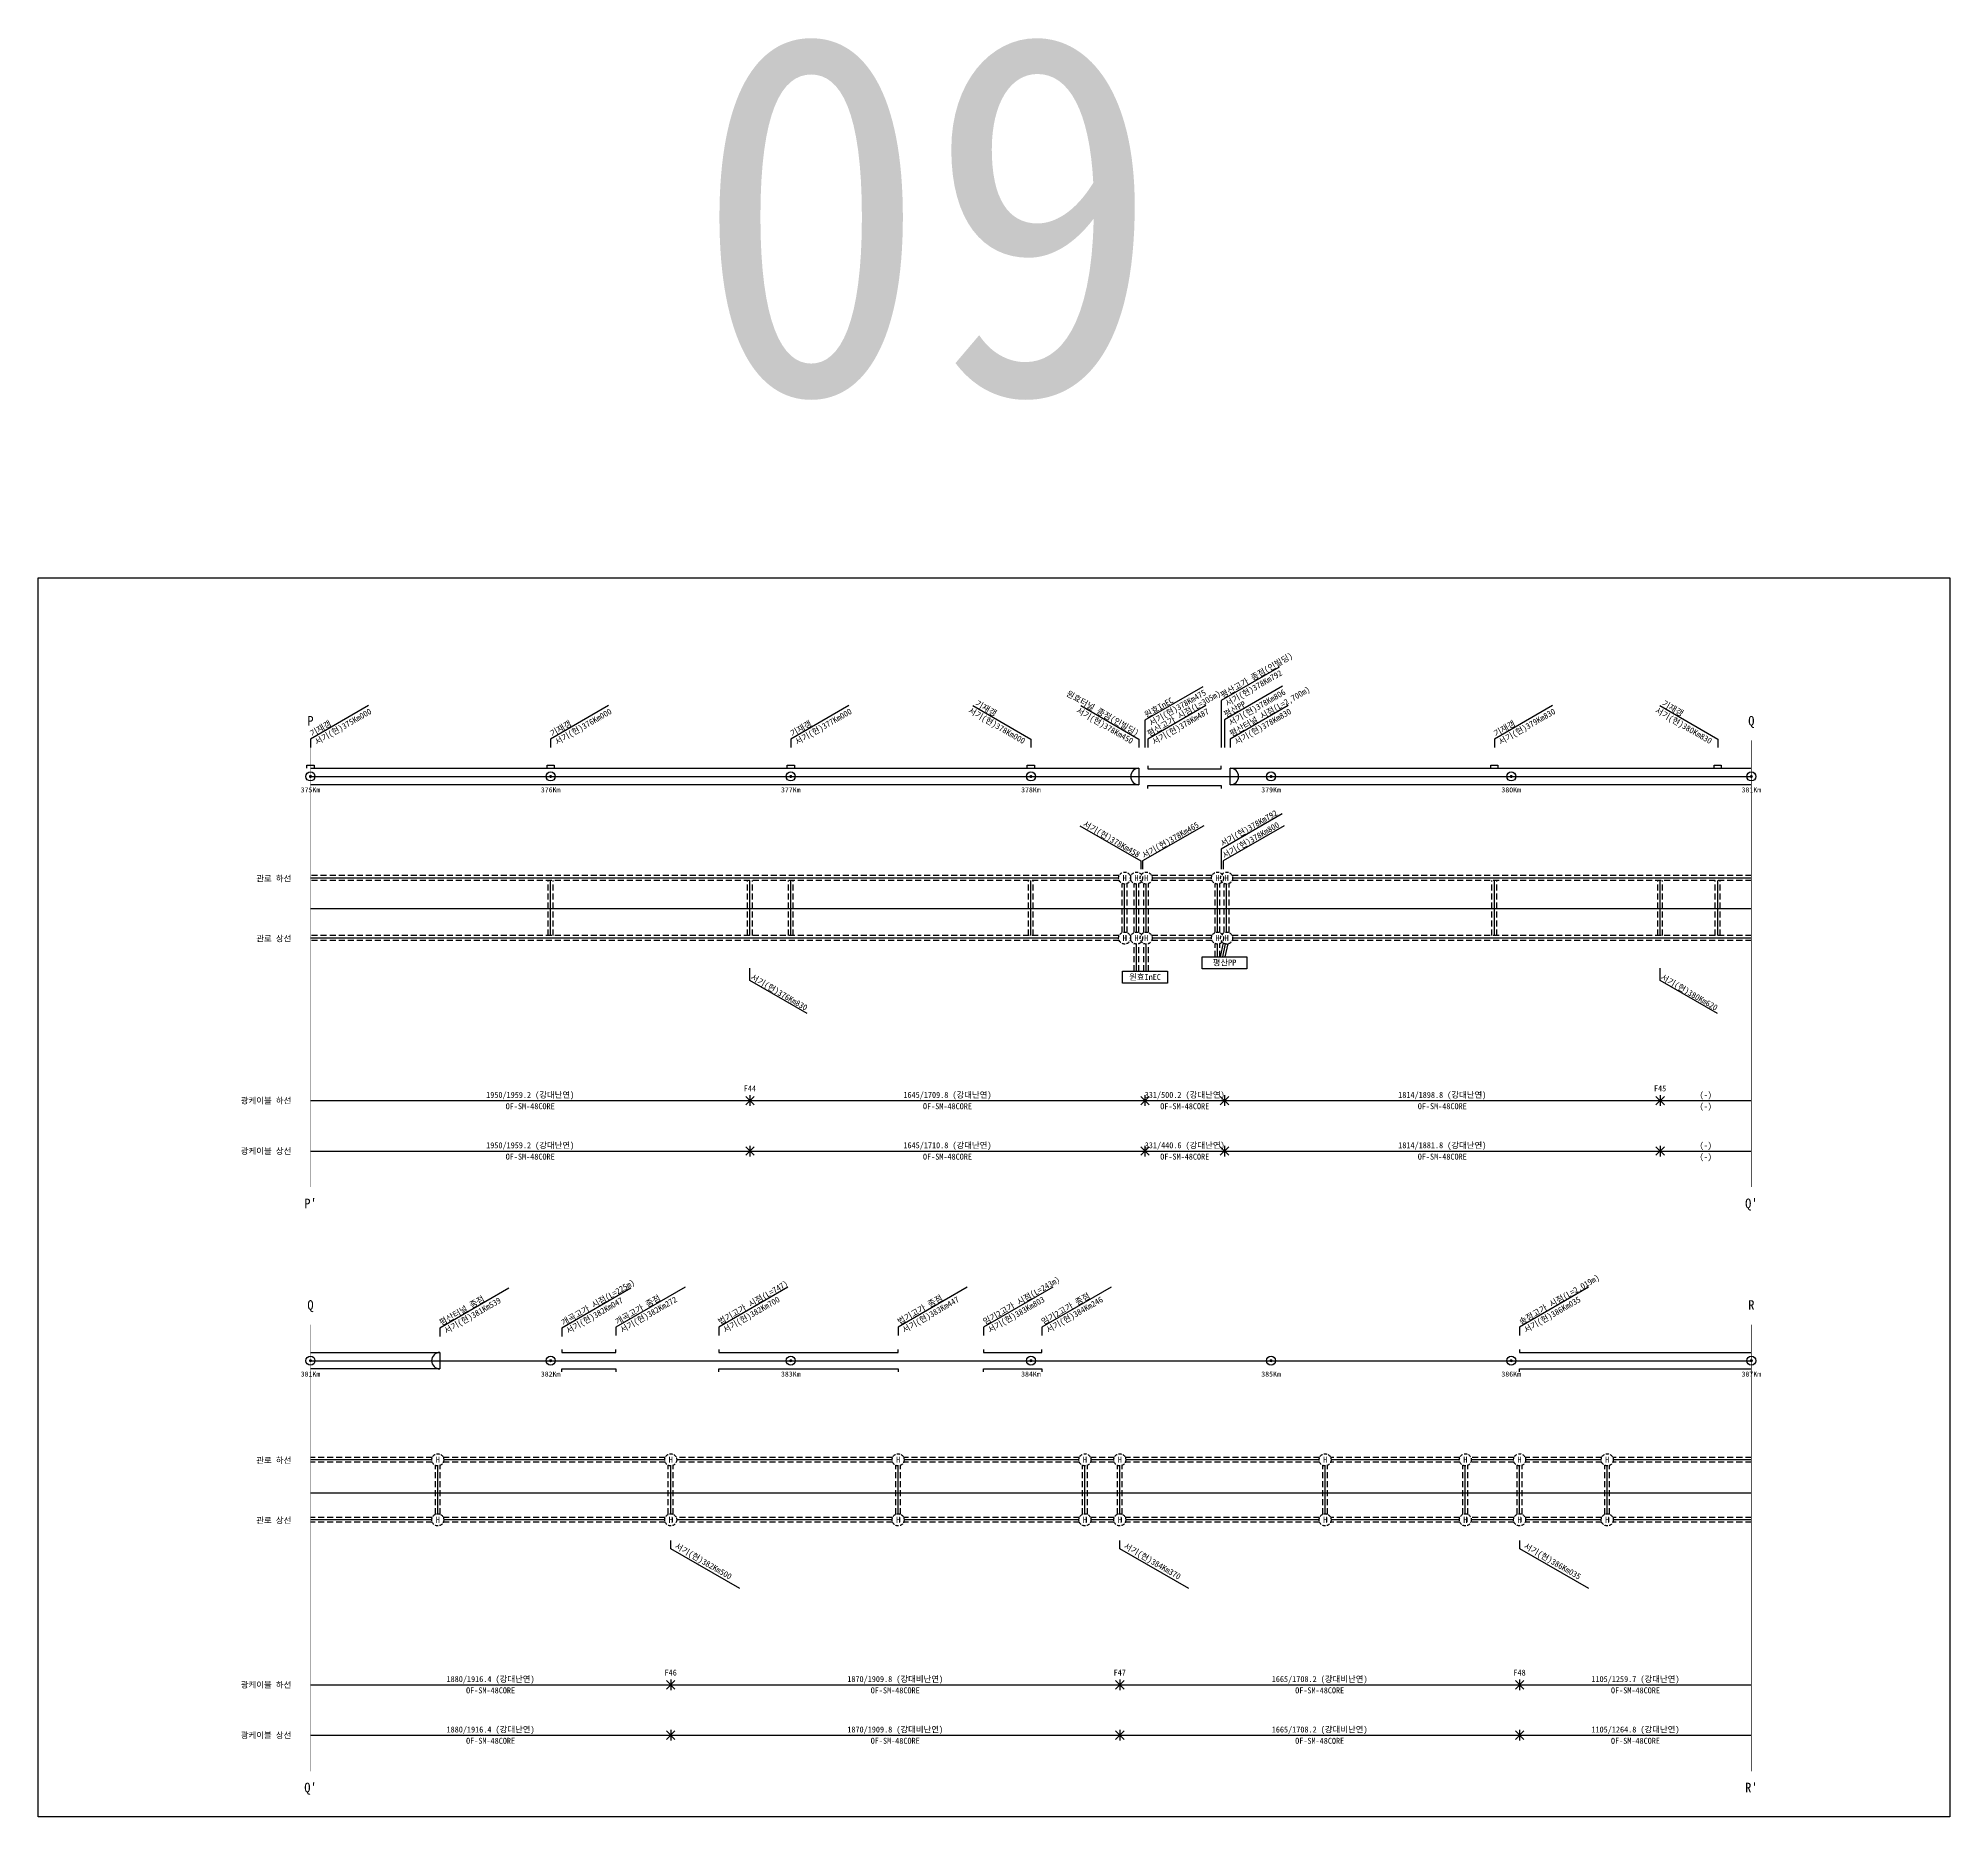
# Model space of a CAD drawing. Extents: x 6368 to 7164, y 0 to 741.
import ezdxf
from ezdxf.enums import TextEntityAlignment as Align

# ---------------------------------------------------------------- set-up
doc = ezdxf.new("R2010")
doc.units = 0
doc.header["$MEASUREMENT"] = 0
doc.linetypes.add('CENTER', pattern=[50.8, 31.75, -6.35, 6.35, -6.35])
doc.linetypes.add('HIDDEN', pattern=[0.375, 0.25, -0.125])
for name, color, linetype in [('TN-CABL', 4, 'Continuous'), ('TN-MACL', 6, 'Continuous'), ('TN-MACT', 6, 'Continuous'), ('TN-TABL-LIN1', 4, 'Continuous'), ('TN-TABL-LIN2', 1, 'Continuous'), ('TN-TEXT', 3, 'Continuous'), ('TX-BORD', 7, 'Continuous'), ('TX-PAPR', 2, 'Continuous'), ('TZ-BASE', 253, 'Continuous'), ('TZ-CABL', 4, 'Continuous'), ('TZ-LEAL', 253, 'Continuous'), ('TZ-LINE', 1, 'Continuous')]:
    doc.layers.add(name, color=color, linetype=linetype)
doc.layers.add('TX-LINE', color=6, linetype='Continuous', plot=False)
doc.styles.get("Standard").update_dxf_attribs({"font": 'GulimChe.ttf'})
doc.styles.add('굴림체', font='GulimChe.ttf')
doc.linetypes.add('ZIGZAG', pattern='A,0.0001,-0.2,[131,ltypeshp.shx,S=0.2,R=0,X=-0.2,Y=0],-0.4,[131,ltypeshp.shx,S=0.2,R=180,X=0.2,Y=0],-0.2', length=0.8001)

# ---------------------------------------------------------------- blocks, each defined once
blk = doc.blocks.new('XX')
at = {"layer": 'TN-TABL-LIN1'}
for points in [[(-1.77, 1.77), (1.77, -1.77)], [(1.77, 1.77), (-1.77, -1.77)]]:
    blk.add_lwpolyline(points, dxfattribs=at)

msp = doc.modelspace()

# ---------------------------------------------------------------- linework, layer by layer
at = {"layer": 'TN-CABL', "linetype": 'ByBlock', "ltscale": 10, "flags": 128}
for points in [[(6479.87, 436.74), (6479.87, 437.99), (6482.87, 437.99), (6482.87, 436.74)], [(6579.87, 436.74), (6579.87, 437.99), (6582.87, 437.99), (6582.87, 436.74)], [(6679.87, 436.74), (6679.87, 437.99), (6682.87, 437.99), (6682.87, 436.74)], [(6779.87, 436.74), (6779.87, 437.99), (6782.87, 437.99), (6782.87, 436.74)], [(6972.87, 436.74), (6972.87, 437.99), (6975.87, 437.99), (6975.87, 436.74)], [(7065.87, 436.74), (7065.87, 437.99), (7068.87, 437.99), (7068.87, 436.74)], [(6481.37, 436.74), (6826.37, 436.74), (6826.37, 429.84), (6481.37, 429.84)], [(6830.07, 437.67), (6830.07, 436.42), (6860.57, 436.42), (6860.57, 437.67)], [(7081.37, 429.84), (6864.37, 429.84), (6864.37, 436.74), (7081.37, 436.74)], [(6830.07, 428.27), (6830.07, 429.52), (6860.57, 429.52), (6860.57, 428.27)], [(6481.37, 193.42), (6535.27, 193.42), (6535.27, 186.52), (6481.37, 186.52)], [(6586.07, 194.67), (6586.07, 193.42), (6608.57, 193.42), (6608.57, 194.67)], [(6651.37, 194.67), (6651.37, 193.42), (6726.07, 193.42), (6726.07, 194.67)], [(6761.67, 194.67), (6761.67, 193.42), (6785.97, 193.42), (6785.97, 194.67)], [(6984.87, 194.67), (6984.87, 193.42), (7081.37, 193.42)], [(6586.07, 185.27), (6586.07, 186.52), (6608.57, 186.52), (6608.57, 185.27)], [(6651.37, 185.27), (6651.37, 186.52), (6726.07, 186.52), (6726.07, 185.27)], [(6761.67, 185.27), (6761.67, 186.52), (6785.97, 186.52), (6785.97, 185.27)], [(6984.87, 185.27), (6984.87, 186.52), (7081.37, 186.52)]]:
    msp.add_lwpolyline(points, dxfattribs=at)
at = {"layer": 'TN-CABL', "linetype": 'HIDDEN', "ltscale": 10, "flags": 128}
for points in [[(6818.11, 391.99), (6481.37, 391.99)], [(6817.9, 390.99), (6481.37, 390.99)], [(6823.08, 391.99), (6822.69, 391.99)], [(6856.78, 391.99), (6831.67, 391.99)], [(6856.57, 390.99), (6831.87, 390.99)], [(7081.37, 391.99), (6865.17, 391.99)], [(7081.37, 390.99), (6865.37, 390.99)], [(6818.11, 389.99), (6481.37, 389.99)], [(6580.37, 366.99), (6580.37, 389.99)], [(6582.37, 366.99), (6582.37, 389.99)], [(6663.37, 366.99), (6663.37, 389.99)], [(6665.37, 366.99), (6665.37, 389.99)], [(6680.37, 366.99), (6680.37, 389.99)], [(6682.37, 366.99), (6682.37, 389.99)], [(6780.37, 366.99), (6780.37, 389.99)], [(6782.37, 366.99), (6782.37, 389.99)], [(6819.4, 368.28), (6819.4, 388.7)], [(6821.4, 368.28), (6821.4, 388.7)], [(6823.08, 389.99), (6822.69, 389.99)], [(6824.37, 368.28), (6824.37, 388.7)], [(6826.37, 368.28), (6826.37, 388.7)], [(6828.37, 368.28), (6828.37, 388.7)], [(6830.37, 368.28), (6830.37, 388.7)], [(6856.78, 389.99), (6831.67, 389.99)], [(6858.07, 368.28), (6858.07, 388.7)], [(6860.07, 368.28), (6860.07, 388.7)], [(6861.87, 368.28), (6861.87, 388.7)], [(6863.87, 368.28), (6863.87, 388.7)], [(7081.37, 389.99), (6865.17, 389.99)], [(6973.37, 366.99), (6973.37, 389.99)], [(6975.37, 366.99), (6975.37, 389.99)], [(7042.37, 366.99), (7042.37, 389.99)], [(7044.37, 366.99), (7044.37, 389.99)], [(7066.37, 366.99), (7066.37, 389.99)], [(7068.37, 366.99), (7068.37, 389.99)], [(6818.11, 366.99), (6481.37, 366.99)], [(6823.08, 366.99), (6822.69, 366.99)], [(6856.78, 366.99), (6831.67, 366.99)], [(7081.37, 366.99), (6865.17, 366.99)], [(6817.9, 365.99), (6481.37, 365.99)], [(6818.11, 364.99), (6481.37, 364.99)], [(6823.08, 364.99), (6822.69, 364.99)], [(6824.37, 352.21), (6824.37, 363.7)], [(6826.37, 352.21), (6826.37, 363.7)], [(6828.37, 352.21), (6828.37, 363.7)], [(6830.37, 352.21), (6830.37, 363.7)], [(6856.78, 364.99), (6831.67, 364.99)], [(6856.57, 365.99), (6831.87, 365.99)], [(6858.07, 358.24), (6858.07, 363.7)], [(6860.07, 358.24), (6860.07, 363.7)], [(7081.37, 364.99), (6865.17, 364.99)], [(7081.37, 365.99), (6865.37, 365.99)], [(6532.08, 149.68), (6481.37, 149.68)], [(6531.87, 148.68), (6481.37, 148.68)], [(6532.08, 147.68), (6481.37, 147.68)], [(6533.37, 125.97), (6533.37, 146.38)], [(6535.37, 125.97), (6535.37, 146.38)], [(6629.08, 149.68), (6536.67, 149.68)], [(6629.08, 147.68), (6536.67, 147.68)], [(6628.87, 148.68), (6536.87, 148.68)], [(6630.37, 125.97), (6630.37, 146.38)], [(6632.37, 125.97), (6632.37, 146.38)], [(6723.78, 149.68), (6633.67, 149.68)], [(6723.78, 147.68), (6633.67, 147.68)], [(6723.57, 148.68), (6633.87, 148.68)], [(6725.07, 125.97), (6725.07, 146.38)], [(6727.07, 125.97), (6727.07, 146.38)], [(6801.58, 149.68), (6728.37, 149.68)], [(6801.58, 147.68), (6728.37, 147.68)], [(6801.37, 148.68), (6728.57, 148.68)], [(6802.87, 125.97), (6802.87, 146.38)], [(6804.87, 125.97), (6804.87, 146.38)], [(6816.08, 149.68), (6806.17, 149.68)], [(6816.08, 147.68), (6806.17, 147.68)], [(6815.87, 148.68), (6806.37, 148.68)], [(6817.37, 125.97), (6817.37, 146.38)], [(6819.37, 125.97), (6819.37, 146.38)], [(6901.58, 149.68), (6820.67, 149.68)], [(6901.58, 147.68), (6820.67, 147.68)], [(6901.37, 148.68), (6820.87, 148.68)], [(6902.87, 125.97), (6902.87, 146.38)], [(6904.87, 125.97), (6904.87, 146.38)], [(6959.98, 149.68), (6906.17, 149.68)], [(6959.98, 147.68), (6906.17, 147.68)], [(6959.77, 148.68), (6906.37, 148.68)], [(6961.27, 125.97), (6961.27, 146.38)], [(6963.27, 125.97), (6963.27, 146.38)], [(6982.58, 149.68), (6964.56, 149.68)], [(6982.58, 147.68), (6964.56, 147.68)], [(6982.37, 148.68), (6964.77, 148.68)], [(6983.87, 125.97), (6983.87, 146.38)], [(6985.87, 125.97), (6985.87, 146.38)], [(7019.08, 149.68), (6987.17, 149.68)], [(7019.08, 147.68), (6987.17, 147.68)], [(7018.87, 148.68), (6987.37, 148.68)], [(7020.37, 125.97), (7020.37, 146.38)], [(7022.37, 125.97), (7022.37, 146.38)], [(7081.37, 149.68), (7023.67, 149.68)], [(7081.37, 147.68), (7023.67, 147.68)], [(7081.37, 148.68), (7023.87, 148.68)], [(6532.08, 124.68), (6481.37, 124.68)], [(6531.87, 123.68), (6481.37, 123.68)], [(6532.08, 122.68), (6481.37, 122.68)], [(6629.08, 124.68), (6536.67, 124.68)], [(6629.08, 122.68), (6536.67, 122.68)], [(6628.87, 123.68), (6536.87, 123.68)], [(6723.78, 124.68), (6633.67, 124.68)], [(6723.78, 122.68), (6633.67, 122.68)], [(6723.57, 123.68), (6633.87, 123.68)], [(6801.58, 124.68), (6728.37, 124.68)], [(6801.58, 122.68), (6728.37, 122.68)], [(6801.37, 123.68), (6728.57, 123.68)], [(6816.08, 124.68), (6806.17, 124.68)], [(6816.08, 122.68), (6806.17, 122.68)], [(6815.87, 123.68), (6806.37, 123.68)], [(6901.58, 124.68), (6820.67, 124.68)], [(6901.58, 122.68), (6820.67, 122.68)], [(6901.37, 123.68), (6820.87, 123.68)], [(6959.98, 124.68), (6906.17, 124.68)], [(6959.98, 122.68), (6906.17, 122.68)], [(6959.77, 123.68), (6906.37, 123.68)], [(6982.58, 124.68), (6964.56, 124.68)], [(6982.58, 122.68), (6964.56, 122.68)], [(6982.37, 123.68), (6964.77, 123.68)], [(7019.08, 124.68), (6987.17, 124.68)], [(7019.08, 122.68), (6987.17, 122.68)], [(7018.87, 123.68), (6987.37, 123.68)], [(7081.37, 124.68), (7023.67, 124.68)], [(7081.37, 122.68), (7023.67, 122.68)], [(7081.37, 123.68), (7023.87, 123.68)]]:
    msp.add_lwpolyline(points, dxfattribs=at)
at = {"layer": 'TN-CABL', "linetype": 'ZIGZAG', "ltscale": 5}
for points in [[(6817.9, 390.99), (6481.37, 390.99)], [(6856.57, 390.99), (6831.87, 390.99)], [(7081.37, 390.99), (6865.37, 390.99)], [(6581.37, 366.99), (6581.37, 389.99)], [(6664.37, 366.99), (6664.37, 389.99)], [(6681.37, 366.99), (6681.37, 389.99)], [(6781.37, 366.99), (6781.37, 389.99)], [(6820.4, 368.49), (6820.4, 388.49)], [(6825.37, 368.49), (6825.37, 388.49)], [(6829.37, 368.49), (6829.37, 388.49)], [(6859.07, 368.49), (6859.07, 388.49)], [(6862.87, 368.49), (6862.87, 388.49)], [(6974.37, 366.99), (6974.37, 389.99)], [(7043.37, 366.99), (7043.37, 389.99)], [(7067.37, 366.99), (7067.37, 389.99)], [(6817.9, 365.99), (6481.37, 365.99)], [(6825.37, 352.21), (6825.37, 363.49)], [(6829.37, 352.21), (6829.37, 363.49)], [(6856.57, 365.99), (6831.87, 365.99)], [(6859.07, 358.24), (6859.07, 363.49)], [(6862.33, 363.55), (6861.16, 358.24)], [(7081.37, 365.99), (6865.37, 365.99)], [(6531.87, 148.68), (6481.37, 148.68)], [(6534.37, 126.18), (6534.37, 146.18)], [(6628.87, 148.68), (6536.87, 148.68)], [(6631.37, 126.18), (6631.37, 146.18)], [(6723.57, 148.68), (6633.87, 148.68)], [(6726.07, 126.18), (6726.07, 146.18)], [(6801.37, 148.68), (6728.57, 148.68)], [(6803.87, 126.18), (6803.87, 146.18)], [(6815.87, 148.68), (6806.37, 148.68)], [(6818.37, 126.18), (6818.37, 146.18)], [(6901.37, 148.68), (6820.87, 148.68)], [(6903.87, 126.18), (6903.87, 146.18)], [(6959.77, 148.68), (6906.37, 148.68)], [(6962.27, 126.18), (6962.27, 146.18)], [(6982.37, 148.68), (6964.77, 148.68)], [(6984.87, 126.18), (6984.87, 146.18)], [(7018.87, 148.68), (6987.37, 148.68)], [(7021.37, 126.18), (7021.37, 146.18)], [(7081.37, 148.68), (7023.87, 148.68)], [(6531.87, 123.68), (6481.37, 123.68)], [(6628.87, 123.68), (6536.87, 123.68)], [(6723.57, 123.68), (6633.87, 123.68)], [(6801.37, 123.68), (6728.57, 123.68)], [(6815.87, 123.68), (6806.37, 123.68)], [(6901.37, 123.68), (6820.87, 123.68)], [(6959.77, 123.68), (6906.37, 123.68)], [(6982.37, 123.68), (6964.77, 123.68)], [(7018.87, 123.68), (6987.37, 123.68)], [(7081.37, 123.68), (7023.87, 123.68)]]:
    msp.add_lwpolyline(points, dxfattribs=at)
at = {"layer": 'TN-CABL', "ltscale": 10, "flags": 128}
for points in [[(6861.4, 363.97), (6860.13, 358.24)], [(6863.36, 363.54), (6862.18, 358.24)]]:
    msp.add_lwpolyline(points, dxfattribs=at)
at = {"layer": 'TN-CABL', "linetype": 'ByBlock', "ltscale": 10}
for centre, start, end in [((6826.37, 433.29), 90, 270), ((6864.37, 433.29), 270, 90), ((6535.27, 189.97), 90, 270)]:
    msp.add_arc(centre, 3.45, start, end, dxfattribs=at)
at = {"layer": 'TN-MACL', "linetype": 'CENTER', "ltscale": 0.8, "const_width": 0.2}
for points in [[(6481.37, 448.29), (6481.37, 262.29)], [(7081.37, 448.29), (7081.37, 262.29)], [(6481.37, 204.97), (6481.37, 18.97)], [(7081.37, 204.97), (7081.37, 18.97)]]:
    msp.add_lwpolyline(points, dxfattribs=at)
at = {"layer": 'TN-TABL-LIN1', "linetype": 'HIDDEN', "ltscale": 5}
for centre in [(6820.4, 390.99), (6825.37, 390.99), (6829.37, 390.99), (6859.07, 390.99), (6862.87, 390.99), (6820.4, 365.99), (6825.37, 365.99), (6829.37, 365.99), (6859.07, 365.99), (6862.87, 365.99), (6534.37, 148.68), (6631.37, 148.68), (6726.07, 148.68), (6803.87, 148.68), (6818.37, 148.68), (6903.87, 148.68), (6962.27, 148.68), (6984.87, 148.68), (7021.37, 148.68), (6534.37, 123.68), (6631.37, 123.68), (6726.07, 123.68), (6803.87, 123.68), (6818.37, 123.68), (6903.87, 123.68), (6962.27, 123.68), (6984.87, 123.68), (7021.37, 123.68)]:
    msp.add_circle(centre, 2.5, dxfattribs=at)
at = {"layer": 'TN-TABL-LIN2'}
for points in [[(6884.73, 478.84), (6860.57, 464.87), (6860.57, 445.37)], [(6853.03, 470.67), (6828.87, 456.7), (6828.87, 445.37)], [(6886.13, 470.84), (6861.97, 456.87), (6861.97, 445.37)], [(6505.53, 462.84), (6481.37, 448.87), (6481.37, 445.37)], [(6605.53, 462.84), (6581.37, 448.87), (6581.37, 445.37)], [(6705.53, 462.84), (6681.37, 448.87), (6681.37, 445.37)], [(6757.22, 462.84), (6781.37, 448.87), (6781.37, 445.37)], [(6802.22, 462.84), (6826.37, 448.87), (6826.37, 445.37)], [(6854.23, 462.84), (6830.07, 448.87), (6830.07, 445.37)], [(6888.53, 462.84), (6864.37, 448.87), (6864.37, 445.37)], [(6998.53, 462.84), (6974.37, 448.87), (6974.37, 445.37)], [(7043.22, 462.84), (7067.37, 448.87), (7067.37, 445.37)], [(6886.01, 417.76), (6860.57, 403.08), (6860.57, 394.62)], [(6801.74, 412.8), (6827.17, 398.12), (6827.17, 394.62)], [(6853.31, 412.8), (6827.87, 398.12), (6827.87, 394.62)], [(6886.81, 412.8), (6861.37, 398.12), (6861.37, 394.62)], [(6688.23, 334.59), (6664.37, 348.36), (6664.37, 353.49)], [(7067.23, 334.59), (7043.37, 348.36), (7043.37, 353.49)], [(6564.03, 220.15), (6535.27, 203.55), (6535.27, 200.05)], [(6614.83, 220.15), (6586.07, 203.55), (6586.07, 200.05)], [(6637.33, 220.53), (6608.57, 203.92), (6608.57, 200.42)], [(6680.13, 220.53), (6651.37, 203.92), (6651.37, 200.42)], [(6754.83, 220.53), (6726.07, 203.92), (6726.07, 200.42)], [(6790.43, 220.53), (6761.67, 203.92), (6761.67, 200.42)], [(6814.73, 220.53), (6785.97, 203.92), (6785.97, 200.42)], [(7013.63, 220.53), (6984.87, 203.92), (6984.87, 200.42)], [(6660.13, 95.02), (6631.37, 111.62), (6631.37, 115.12)], [(6847.13, 95.02), (6818.37, 111.62), (6818.37, 115.12)], [(7013.74, 95.02), (6984.98, 111.62), (6984.98, 115.12)]]:
    msp.add_lwpolyline(points, dxfattribs=at)
at = {"layer": 'TN-TABL-LIN2', "const_width": 0.625}
for points in [[(6481.06, 433.29, 1), (6481.69, 433.29, 1)], [(6581.06, 433.29, 1), (6581.69, 433.29, 1)], [(6681.06, 433.29, 1), (6681.69, 433.29, 1)], [(6781.06, 433.29, 1), (6781.69, 433.29, 1)], [(6881.06, 433.29, 1), (6881.69, 433.29, 1)], [(6981.06, 433.29, 1), (6981.69, 433.29, 1)], [(7081.06, 433.29, 1), (7081.69, 433.29, 1)], [(6481.06, 189.97, 1), (6481.69, 189.97, 1)], [(6581.06, 189.97, 1), (6581.69, 189.97, 1)], [(6681.06, 189.97, 1), (6681.69, 189.97, 1)], [(6781.06, 189.97, 1), (6781.69, 189.97, 1)], [(6881.06, 189.97, 1), (6881.69, 189.97, 1)], [(6981.06, 189.97, 1), (6981.69, 189.97, 1)], [(7081.06, 189.97, 1), (7081.69, 189.97, 1)]]:
    msp.add_lwpolyline(points, format="xyb", close=True, dxfattribs=at)
at = {"layer": 'TN-TABL-LIN2'}
for points in [[(6852.64, 358.24), (6871.31, 358.24), (6871.31, 353.24), (6852.64, 353.24)], [(6819.54, 352.21), (6838.21, 352.21), (6838.21, 347.21), (6819.54, 347.21)]]:
    msp.add_lwpolyline(points, close=True, dxfattribs=at)
for centre in [(6481.37, 433.29), (6581.37, 433.29), (6681.37, 433.29), (6781.37, 433.29), (6881.37, 433.29), (6981.37, 433.29), (7081.37, 433.29), (6481.37, 189.97), (6581.37, 189.97), (6681.37, 189.97), (6781.37, 189.97), (6881.37, 189.97), (6981.37, 189.97), (7081.37, 189.97)]:
    msp.add_circle(centre, 1.88, dxfattribs=at)
at = {"layer": 'TX-BORD'}
for p, q in [((6664.37, 300.51), (6664.37, 296.07)), ((6828.87, 300.51), (6828.87, 296.07)), ((6861.97, 300.51), (6861.97, 296.07)), ((7043.37, 300.51), (7043.37, 296.07)), ((6664.37, 279.51), (6664.37, 275.07)), ((6828.87, 279.51), (6828.87, 275.07)), ((6861.97, 279.51), (6861.97, 275.07)), ((7043.37, 279.51), (7043.37, 275.07)), ((6631.37, 57.19), (6631.37, 52.75)), ((6818.37, 57.19), (6818.37, 52.75)), ((6984.87, 57.19), (6984.87, 52.75)), ((6631.37, 36.19), (6631.37, 31.75)), ((6818.37, 36.19), (6818.37, 31.75)), ((6984.87, 36.19), (6984.87, 31.75))]:
    msp.add_line(p, q, dxfattribs=at)
at = {"layer": 'TX-LINE'}
for points in [[(6481.37, 298.29), (6664.37, 298.29), (6828.87, 298.29), (6861.97, 298.29), (7043.37, 298.29), (7081.37, 298.29)], [(6481.37, 277.29), (6664.37, 277.29), (6828.87, 277.29), (6861.97, 277.29), (7043.37, 277.29), (7081.37, 277.29)], [(6481.37, 54.97), (6631.37, 54.97), (6818.37, 54.97), (6984.87, 54.97), (7081.37, 54.97)], [(6481.37, 33.97), (6631.37, 33.97), (6818.37, 33.97), (6984.87, 33.97), (7081.37, 33.97)]]:
    msp.add_lwpolyline(points, dxfattribs=at)
at = {"layer": 'TX-PAPR'}
msp.add_lwpolyline([(6368, 516), (7164, 516), (7164, 0), (6368, 0)], close=True, dxfattribs=at)
at = {"layer": 'TZ-BASE'}
for p, q in [((6481.37, 378.29), (7081.37, 378.29)), ((6481.37, 134.97), (7081.37, 134.97))]:
    msp.add_line(p, q, dxfattribs=at)
at = {"layer": 'TZ-CABL'}
for points in [[(6820.96, 366.99), (6820.96, 364.99)], [(6631.93, 124.68), (6631.93, 122.68)], [(6726.63, 124.68), (6726.63, 122.68)], [(6804.43, 124.68), (6804.43, 122.68)], [(6818.93, 124.68), (6818.93, 122.68)], [(6904.43, 124.68), (6904.43, 122.68)], [(6962.83, 124.68), (6962.83, 122.68)], [(6985.43, 124.68), (6985.43, 122.68)], [(7021.93, 124.68), (7021.93, 122.68)]]:
    msp.add_lwpolyline(points, dxfattribs=at)
at = {"layer": 'TZ-LEAL'}
for points in [[(6481.37, 298.29), (7081.37, 298.29)], [(6481.37, 277.29), (7081.37, 277.29)], [(6481.37, 54.97), (7081.37, 54.97)], [(6481.37, 33.97), (7081.37, 33.97)]]:
    msp.add_lwpolyline(points, dxfattribs=at)
at = {"layer": 'TZ-LINE', "flags": 128}
for points in [[(6481.37, 433.29), (7081.37, 433.29)], [(6481.37, 189.97), (7081.37, 189.97)]]:
    msp.add_lwpolyline(points, dxfattribs=at)

# ---------------------------------------------------------------- block references
at = {"layer": 'TN-TABL-LIN1'}
for p in [(6664.37, 298.29), (6828.87, 298.29), (6861.97, 298.29), (7043.37, 298.29), (6664.37, 277.29), (6828.87, 277.29), (6861.97, 277.29), (7043.37, 277.29), (6631.37, 54.97), (6818.37, 54.97), (6984.87, 54.97), (6631.37, 33.97), (6818.37, 33.97), (6984.87, 33.97)]:
    msp.add_blockref('XX', p, dxfattribs=at)

# ---------------------------------------------------------------- texts
at = {"layer": 'TN-MACT'}
for s, p in [('P', (6481.37, 453.29)), ('Q', (7081.37, 453.29)), ("P'", (6481.37, 252.29)), ("Q'", (7081.37, 252.29)), ('Q', (6481.37, 209.97)), ('R', (7081.37, 209.97)), ("Q'", (6481.37, 8.97)), ("R'", (7081.37, 8.97))]:
    msp.add_text(s, height=4, dxfattribs=at).set_placement(p, align=Align.BOTTOM_CENTER)
at = {"layer": 'TN-TABL-LIN1', "linetype": 'HIDDEN', "ltscale": 5}
for p in [(6820.4, 390.99), (6825.37, 390.99), (6829.37, 390.99), (6859.07, 390.99), (6862.87, 390.99), (6820.4, 365.99), (6825.37, 365.99), (6829.37, 365.99), (6859.07, 365.99), (6862.87, 365.99), (6534.37, 148.68), (6631.37, 148.68), (6726.07, 148.68), (6803.87, 148.68), (6818.37, 148.68), (6903.87, 148.68), (6962.27, 148.68), (6984.87, 148.68), (7021.37, 148.68), (6534.37, 123.68), (6631.37, 123.68), (6726.07, 123.68), (6803.87, 123.68), (6818.37, 123.68), (6903.87, 123.68), (6962.27, 123.68), (6984.87, 123.68), (7021.37, 123.68)]:
    msp.add_text('H', height=2.5, dxfattribs=at).set_placement(p, align=Align.MIDDLE)
at = {"layer": 'TN-TEXT'}
for s, rotation, p in [('평산고가 종점(인빌딩)', 30, (6861.19, 465.8)), ('서기(현)378Km792', 30, (6863.19, 462.33)), ('평산터널 시점(L=2,700m)', 30, (6864.99, 449.8)), ('서기(현)378Km000', 330, (6754.98, 460.06)), ('기재갱', 330, (6757.86, 463.04)), ('원효터널 종점(인빌딩)', 330, (6795.86, 467.09)), ('서기(현)378Km450', 330, (6799.98, 460.06)), ('원효InEC', 30, (6829.49, 457.63)), ('평산고가 시점(L=305m)', 30, (6830.69, 449.8)), ('서기(현)378Km475', 30, (6831.49, 454.17)), ('평산PP', 30, (6862.59, 457.8)), ('서기(현)378Km806', 30, (6864.59, 454.33)), ('서기(현)380Km830', 330, (7040.98, 460.06)), ('기재갱', 330, (7043.86, 463.04)), ('기재갱', 30, (6481.99, 449.8)), ('서기(현)375Km000', 30, (6483.99, 446.33)), ('기재갱', 30, (6581.99, 449.8)), ('서기(현)376Km000', 30, (6583.99, 446.33)), ('기재갱', 30, (6681.99, 449.8)), ('서기(현)377Km000', 30, (6683.99, 446.33)), ('서기(현)378Km487', 30, (6832.69, 446.33)), ('서기(현)378Km830', 30, (6866.99, 446.33)), ('기재갱', 30, (6974.99, 449.8)), ('서기(현)379Km830', 30, (6976.99, 446.33)), ('서기(현)378Km458', 330, (6802.77, 412.78)), ('서기(현)378Km792', 30, (6861.19, 404.01)), ('서기(현)378Km465', 30, (6828.49, 399.05)), ('서기(현)378Km800', 30, (6861.99, 399.05)), ('서기(현)376Km830', 330, (6664.33, 348.97)), ('서기(현)380Km620', 330, (7043.33, 348.97)), ('개곡고가 시점(L=225m)', 30, (6586.69, 204.48)), ('임기2고가 시점(L=243m)', 30, (6762.29, 204.86)), ('송정고가 시점(L=2,019m)', 30, (6985.49, 204.86)), ('평산터널 종점', 30, (6535.89, 204.48)), ('서기(현)381Km539', 30, (6537.89, 201.02)), ('서기(현)382Km047', 30, (6588.69, 201.02)), ('개곡고가 종점', 30, (6609.19, 204.86)), ('서기(현)382Km272', 30, (6611.19, 201.39)), ('법기고가 시점(L=747)', 30, (6651.99, 204.86)), ('서기(현)382Km700', 30, (6653.99, 201.39)), ('법기고가 종점', 30, (6726.69, 204.86)), ('서기(현)383Km447', 30, (6728.69, 201.39)), ('서기(현)383Km803', 30, (6764.29, 201.39)), ('임기2고가 종점', 30, (6786.59, 204.86)), ('서기(현)384Km246', 30, (6788.59, 201.39)), ('서기(현)386Km035', 30, (6987.49, 201.39)), ('서기(현)382Km500', 330, (6632.78, 112.04)), ('서기(현)384Km370', 330, (6819.78, 112.04)), ('서기(현)386Km035', 330, (6986.38, 112.04))]:
    msp.add_text(s, height=2.5, rotation=rotation, dxfattribs=at).set_placement(p)
for s, height, p in [('375Km', 2.083, (6481.37, 427.72)), ('376Km', 2.083, (6581.37, 427.72)), ('377Km', 2.083, (6681.37, 427.72)), ('378Km', 2.083, (6781.37, 427.72)), ('379Km', 2.083, (6881.37, 427.72)), ('380Km', 2.083, (6981.37, 427.72)), ('381Km', 2.083, (7081.37, 427.72)), ('원효InEC', 2.5, (6828.87, 349.78)), ('평산PP', 2.5, (6861.97, 355.8)), ('381Km', 2.083, (6481.37, 184.4)), ('382Km', 2.083, (6581.37, 184.4)), ('383Km', 2.083, (6681.37, 184.4)), ('384Km', 2.083, (6781.37, 184.4)), ('385Km', 2.083, (6881.37, 184.4)), ('386Km', 2.083, (6981.37, 184.4)), ('387Km', 2.083, (7081.37, 184.4))]:
    msp.add_text(s, height=height, dxfattribs=at).set_placement(p, align=Align.MIDDLE_CENTER)
for s, p in [('관로 하선', (6473.38, 390.79)), ('관로 상선', (6473.38, 365.79)), ('광케이블 하선', (6473.38, 298.29)), ('광케이블 상선', (6473.38, 277.29)), ('관로 하선', (6473.38, 148.47)), ('관로 상선', (6473.38, 123.47)), ('광케이블 하선', (6473.38, 54.97)), ('광케이블 상선', (6473.38, 33.97))]:
    msp.add_text(s, height=2.5, rotation=360, dxfattribs=at).set_placement(p, align=Align.MIDDLE_RIGHT)
at = {"layer": 'TN-TEXT', "style": '굴림체'}
for s, p in [('F44', (6664.37, 303.37)), ('F45', (7043.37, 303.37)), ('F46', (6631.37, 60.06)), ('F47', (6818.37, 60.06)), ('F48', (6984.87, 60.06))]:
    msp.add_text(s, height=2.5, dxfattribs=at).set_placement(p, align=Align.MIDDLE_CENTER)
for s, p in [('1950/1959.2 (강대난연)', (6572.87, 301.93)), ('OF-SM-48CORE', (6572.87, 297.21)), ('1645/1709.8 (강대난연)', (6746.62, 301.93)), ('OF-SM-48CORE', (6746.62, 297.21)), ('331/500.2 (강대난연)', (6845.42, 301.93)), ('OF-SM-48CORE', (6845.42, 297.21)), ('1814/1898.8 (강대난연)', (6952.67, 301.93)), ('OF-SM-48CORE', (6952.67, 297.21)), ('(-)', (7062.37, 301.93)), ('(-)', (7062.37, 297.21)), ('1950/1959.2 (강대난연)', (6572.87, 280.93)), ('1645/1710.8 (강대난연)', (6746.62, 280.93)), ('331/440.6 (강대난연)', (6845.42, 280.93)), ('1814/1881.8 (강대난연)', (6952.67, 280.93)), ('(-)', (7062.37, 280.93)), ('OF-SM-48CORE', (6572.87, 276.21)), ('OF-SM-48CORE', (6746.62, 276.21)), ('OF-SM-48CORE', (6845.42, 276.21)), ('OF-SM-48CORE', (6952.67, 276.21)), ('(-)', (7062.37, 276.21)), ('1880/1916.4 (강대난연)', (6556.37, 58.61)), ('1870/1909.8 (강대비난연)', (6724.87, 58.61)), ('1665/1708.2 (강대비난연)', (6901.62, 58.61)), ('1105/1259.7 (강대난연)', (7033.12, 58.61)), ('OF-SM-48CORE', (6556.37, 53.89)), ('OF-SM-48CORE', (6724.87, 53.89)), ('OF-SM-48CORE', (6901.62, 53.89)), ('OF-SM-48CORE', (7033.12, 53.89)), ('1880/1916.4 (강대난연)', (6556.37, 37.61)), ('OF-SM-48CORE', (6556.37, 32.89)), ('1870/1909.8 (강대비난연)', (6724.87, 37.61)), ('OF-SM-48CORE', (6724.87, 32.89)), ('1665/1708.2 (강대비난연)', (6901.62, 37.61)), ('OF-SM-48CORE', (6901.62, 32.89)), ('1105/1264.8 (강대난연)', (7033.12, 37.61)), ('OF-SM-48CORE', (7033.12, 32.89))]:
    msp.add_text(s, height=2.5, dxfattribs=at).set_placement(p, align=Align.TOP_CENTER)
at = {"layer": 'TX-PAPR'}
msp.add_text('09', height=150, dxfattribs=at).set_placement((6738.33, 666.39), align=Align.MIDDLE)

doc.saveas('drawing.dxf')
